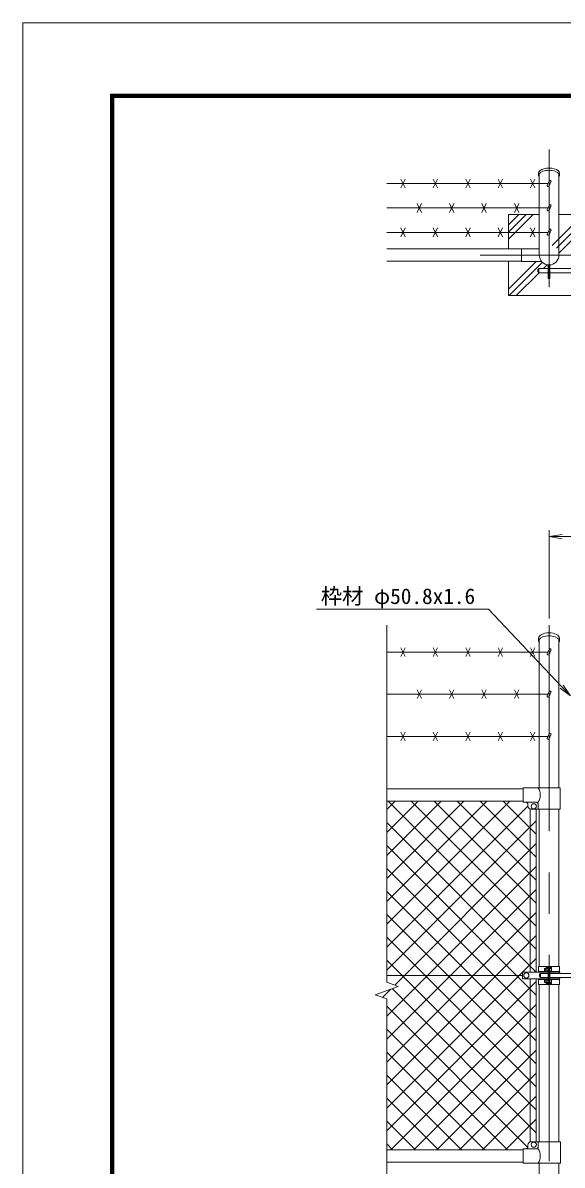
# Model space of a CAD drawing. Units: millimetres, scale not verified. Extents: x -4200 to 4200, y -2970 to 2970.
# Drawn here: x -4200 to -2539, y -548 to 2970 of the extents above; entities that cross this region are included whole.
import ezdxf
from ezdxf.enums import TextEntityAlignment as Align

# ---------------------------------------------------------------- set-up
doc = ezdxf.new("R2010")
doc.units = ezdxf.units.MM
doc.header["$LTSCALE"] = 20
doc.linetypes.add('USER1', pattern=[50.8, 31.75, -6.35, 6.35, -6.35])
for name, color, linetype, lineweight in [('0-0_D-STR-TXT', 7, 'Continuous', 9), ('0-1_D-TTL', 7, 'Continuous', 9), ('0-3_D-STR4', 7, 'Continuous', 9), ('0-4_D-BMK', 2, 'USER1', 13), ('0-5_D-STR1', 1, 'Continuous', 18), ('0-7_D-DCR-HCH', 7, 'Continuous', 9), ('0-8_D-STR3', 3, 'Continuous', 13), ('0-9_D-STR-DIM', 7, 'Continuous', 9), ('0-A_0', 7, 'Continuous', 9), ('0-B_D-STR2', 7, 'Continuous', 9)]:
    doc.layers.add(name, color=color, linetype=linetype, lineweight=lineweight)
doc.styles.add('ＭＳ ゴシック', font='')
doc.styles.get('ＭＳ ゴシック').set_extended_font_data('MS Gothic')

# ---------------------------------------------------------------- blocks, each defined once
blk = doc.blocks.new('_Open')
at = {"layer": '0-A_0'}
blk.add_line((-20, 3.33), (0, 0), dxfattribs=at)
blk.add_lwpolyline([(-20, -3.33), (0, 0), (-20, 0)], dxfattribs=at)
blk = doc.blocks.new('MLeader10')
at = {"layer": '0-0_D-STR-TXT'}
blk.add_line((-2535.88, 930.78), (-2513.21, 897.16), dxfattribs=at)
for points in [[(-2540.72, 926.19), (-2766.16, 1164.11), (-3288.23, 1164.11), (-3295.43, 1164.11)], [(-2545.56, 921.61), (-2513.21, 897.16), (-2540.72, 926.19)]]:
    blk.add_lwpolyline(points, dxfattribs=at)

msp = doc.modelspace()

# ---------------------------------------------------------------- linework, layer by layer
at = {"layer": '0-1_D-TTL', "color": 2, "lineweight": 18}
msp.add_lwpolyline([(-4200, 2970), (4200, 2970), (4200, -2970), (-4200, -2970)], close=True, dxfattribs=at)
at = {"layer": '0-1_D-TTL'}
for points in [[(-3930, 2750), (3930, 2750), (3930, -2750), (-3930, -2750)], [(-3927.5, 2747.5), (3927.5, 2747.5), (3927.5, -2747.5), (-3927.5, -2747.5)], [(-3925, 2745), (3925, 2745), (3925, -2745), (-3925, -2745)], [(-3922.5, 2742.5), (3922.5, 2742.5), (3922.5, -2742.5), (-3922.5, -2742.5)], [(-3920, 2740), (3920, 2740), (3920, -2740), (-3920, -2740)]]:
    msp.add_lwpolyline(points, close=True, dxfattribs=at)
at = {"layer": '0-3_D-STR4'}
for p, q in [((-2704.32, 2379.85), (-2704.32, 2273.85)), ((-2609.57, 2379.85), (-2704.32, 2379.85))]:
    msp.add_line(p, q, dxfattribs=at)
for points in [[(-2454.32, 2274.55), (-2454.32, 2379.85), (-2549.07, 2379.85)], [(-2704.32, 2235.85), (-2704.32, 2129.85), (-2454.32, 2129.85), (-2454.32, 2200.65)]]:
    msp.add_lwpolyline(points, dxfattribs=at)
at = {"layer": '0-4_D-BMK'}
for p, q in [((-2579.32, 2579.8), (-2579.32, 2155.53)), ((-2367.19, 2254.85), (-2791.45, 2254.85)), ((-2579.32, 1115.52), (-2579.32, -868.63))]:
    msp.add_line(p, q, dxfattribs=at)
at = {"layer": '0-5_D-STR1'}
for p, q in [((-2611.42, 2499.85), (-2611.42, 2506.78)), ((-2609.57, 2505.22), (-2609.57, 2254.85)), ((-2549.07, 2505.22), (-2549.07, 2254.85)), ((-2547.22, 2499.85), (-2547.22, 2506.78)), ((-2664.32, 2273.85), (-3079.32, 2273.85)), ((-2664.32, 2235.85), (-3079.32, 2235.85)), ((-2611.42, 1075.37), (-2611.42, 1066.35)), ((-2609.57, 1071.72), (-2609.57, 614.37)), ((-2549.07, 1071.72), (-2549.07, 614.37)), ((-2547.22, 1075.37), (-2547.22, 1066.35)), ((-2659.32, 611.37), (-3079.32, 611.37)), ((-2659.32, 573.37), (-3079.32, 573.37)), ((-2609.57, 548.37), (-2609.57, 63.87)), ((-2549.07, 548.37), (-2549.07, 63.87)), ((-2609.57, 48.87), (-2609.57, 46.87)), ((-2549.07, 48.87), (-2549.07, 46.87)), ((-2609.57, 25.87), (-2609.57, 23.87)), ((-2609.57, 8.87), (-2609.57, -475.63)), ((-2549.07, 25.87), (-2549.07, 23.87)), ((-2549.07, 8.87), (-2549.07, -475.63)), ((-2659.32, -500.63), (-3079.32, -500.63)), ((-2659.32, -538.63), (-3079.32, -538.63)), ((-2609.57, -541.63), (-2609.57, -838.63)), ((-2549.07, -541.63), (-2549.07, -838.63))]:
    msp.add_line(p, q, dxfattribs=at)
msp.add_arc((-2579.32, 2254.85), 30.25, 180, 0, dxfattribs=at)
for centre, major_axis, start_param, end_param in [((-2579.32, 2499.85), (32.1, 0), 5.9420265, 9.7659367), ((-2579.32, 2506.78), (32.1, 0), 6.2831853, 9.424778), ((-2579.32, 1075.37), (-32.1, 0), 3.1415927, 6.2831853), ((-2579.32, 1066.35), (-32.1, 0), 2.8004339, 6.6243441)]:
    msp.add_ellipse(centre, major_axis=major_axis, ratio=0.5, start_param=start_param, end_param=end_param, dxfattribs=at)
at = {"layer": '0-7_D-DCR-HCH'}
for p, q in [((-2704.32, 2303.63), (-2628.1, 2379.85)), ((-2704.32, 2325.73), (-2650.2, 2379.85)), ((-2704.32, 2347.83), (-2672.3, 2379.85)), ((-2569.65, 2284.68), (-2474.47, 2379.85)), ((-2556.2, 2276.03), (-2454.32, 2377.91)), ((-2548.68, 2261.46), (-2454.32, 2355.81)), ((-2704.32, 2150), (-2619.17, 2235.15)), ((-2702.37, 2129.85), (-2599.72, 2232.51)), ((-2596.9, 2213.23), (-2584.99, 2225.14)), ((-2680.28, 2129.85), (-2609.9, 2200.23))]:
    msp.add_line(p, q, dxfattribs=at)
at = {"layer": '0-8_D-STR3'}
for p, q in [((-3079.32, 2474.85), (-2582.63, 2474.85)), ((-3022.61, 2461.44), (-3036.03, 2488.27)), ((-3022.61, 2488.27), (-3036.03, 2461.44)), ((-2922.61, 2461.44), (-2936.03, 2488.27)), ((-2922.61, 2488.27), (-2936.03, 2461.44)), ((-2822.61, 2461.44), (-2836.03, 2488.27)), ((-2822.61, 2488.27), (-2836.03, 2461.44)), ((-2722.61, 2461.44), (-2736.03, 2488.27)), ((-2722.61, 2488.27), (-2736.03, 2461.44)), ((-2622.61, 2461.44), (-2636.03, 2488.27)), ((-2622.61, 2488.27), (-2636.03, 2461.44)), ((-2578.89, 2482.88), (-2584.84, 2470.12)), ((-2573.45, 2480.35), (-2579.4, 2467.59)), ((-3079.32, 2399.85), (-2582.63, 2399.85)), ((-2972.61, 2386.44), (-2986.03, 2413.27)), ((-2972.61, 2413.27), (-2986.03, 2386.44)), ((-2872.61, 2386.44), (-2886.03, 2413.27)), ((-2872.61, 2413.27), (-2886.03, 2386.44)), ((-2772.61, 2386.44), (-2786.03, 2413.27)), ((-2772.61, 2413.27), (-2786.03, 2386.44)), ((-2672.61, 2386.44), (-2686.03, 2413.27)), ((-2672.61, 2413.27), (-2686.03, 2386.44)), ((-2578.89, 2407.88), (-2584.84, 2395.12)), ((-2573.45, 2405.35), (-2579.4, 2392.59)), ((-3079.32, 2324.85), (-2582.63, 2324.85)), ((-3022.61, 2311.44), (-3036.03, 2338.27)), ((-3022.61, 2338.27), (-3036.03, 2311.44)), ((-2922.61, 2311.44), (-2936.03, 2338.27)), ((-2922.61, 2338.27), (-2936.03, 2311.44)), ((-2822.61, 2311.44), (-2836.03, 2338.27)), ((-2822.61, 2338.27), (-2836.03, 2311.44)), ((-2722.61, 2311.44), (-2736.03, 2338.27)), ((-2722.61, 2338.27), (-2736.03, 2311.44)), ((-2622.61, 2311.44), (-2636.03, 2338.27)), ((-2622.61, 2338.27), (-2636.03, 2311.44)), ((-2578.89, 2332.88), (-2584.84, 2320.12)), ((-2573.45, 2330.35), (-2579.4, 2317.59)), ((-2664.32, 2235.15), (-2602.28, 2235.15)), ((-2581.62, 2224.69), (-2581.62, 2182.3)), ((-2579.32, 2224.6), (-2579.32, 2182.3)), ((-2577.02, 2224.69), (-2577.02, 2182.3)), ((-2613.67, 2210.23), (-2613.67, 2203.23)), ((-2610.67, 2213.23), (-2581.62, 2213.23)), ((-2610.67, 2213.23), (-2610.67, 2200.23)), ((-2610.67, 2200.23), (-2581.62, 2200.23)), ((-2577.02, 2182.3), (-2581.62, 2182.3)), ((-2577, 2213.65), (-2448.72, 2213.65)), ((-2577, 2200.65), (-2448.72, 2200.65)), ((-3079.32, 1032.37), (-2582.63, 1032.37)), ((-3022.61, 1045.78), (-3036.03, 1018.95)), ((-3022.61, 1018.95), (-3036.03, 1045.78)), ((-2922.61, 1045.78), (-2936.03, 1018.95)), ((-2922.61, 1018.95), (-2936.03, 1045.78)), ((-2822.61, 1045.78), (-2836.03, 1018.95)), ((-2822.61, 1018.95), (-2836.03, 1045.78)), ((-2722.61, 1045.78), (-2736.03, 1018.95)), ((-2722.61, 1018.95), (-2736.03, 1045.78)), ((-2622.61, 1045.78), (-2636.03, 1018.95)), ((-2622.61, 1018.95), (-2636.03, 1045.78)), ((-2578.89, 1040.4), (-2584.84, 1027.64)), ((-2573.45, 1037.86), (-2579.4, 1025.1)), ((-2972.61, 915.78), (-2986.03, 888.95)), ((-2972.61, 888.95), (-2986.03, 915.78)), ((-2872.61, 915.78), (-2886.03, 888.95)), ((-2872.61, 888.95), (-2886.03, 915.78)), ((-2772.61, 915.78), (-2786.03, 888.95)), ((-2772.61, 888.95), (-2786.03, 915.78)), ((-2672.61, 915.78), (-2686.03, 888.95)), ((-2672.61, 888.95), (-2686.03, 915.78)), ((-3079.32, 902.37), (-2582.63, 902.37)), ((-2578.89, 910.4), (-2584.84, 897.64)), ((-2573.45, 907.86), (-2579.4, 895.1)), ((-3022.61, 785.78), (-3036.03, 758.95)), ((-3022.61, 758.95), (-3036.03, 785.78)), ((-2922.61, 785.78), (-2936.03, 758.95)), ((-2922.61, 758.95), (-2936.03, 785.78)), ((-2822.61, 785.78), (-2836.03, 758.95)), ((-2822.61, 758.95), (-2836.03, 785.78)), ((-2722.61, 785.78), (-2736.03, 758.95)), ((-2722.61, 758.95), (-2736.03, 785.78)), ((-2622.61, 785.78), (-2636.03, 758.95)), ((-2622.61, 758.95), (-2636.03, 785.78)), ((-2578.89, 780.4), (-2584.84, 767.64)), ((-2573.45, 777.86), (-2579.4, 765.1)), ((-3079.32, 772.37), (-2582.63, 772.37)), ((-2544.62, 614.37), (-2659.32, 614.37)), ((-2659.32, 570.37), (-2659.32, 614.37)), ((-2544.62, 548.37), (-2544.62, 614.37)), ((-2619.72, 570.37), (-2659.32, 570.37)), ((-2644.32, 558.37), (-2644.32, 563.37)), ((-2612.72, 548.37), (-2612.72, 563.37)), ((-2637.82, 549), (-2637.82, 46.87)), ((-2544.62, 548.37), (-2634.32, 548.37)), ((-2618.82, 548.37), (-2618.82, 46.87)), ((-2661.32, 36.37), (-3079.32, 36.37)), ((-2661.32, 25.87), (-2661.32, 46.87)), ((-2661.32, 46.87), (-2588.43, 46.87)), ((-2611.87, 63.87), (-2546.77, 63.87)), ((-2611.87, 63.87), (-2611.87, 48.87)), ((-2611.87, 48.87), (-2588.72, 48.87)), ((-2608.67, 39.87), (-2608.67, 32.87)), ((-2608.67, 39.87), (-2608.67, 32.87)), ((-2605.67, 42.87), (-2581.62, 42.87)), ((-2605.67, 42.87), (-2605.67, 29.87)), ((-2593.02, 57.19), (-2592.34, 57.87)), ((-2593.02, 57.19), (-2593.02, 50.54)), ((-2588.72, 57.19), (-2593.02, 57.19)), ((-2593.02, 50.54), (-2592.34, 49.87)), ((-2588.72, 50.54), (-2593.02, 50.54)), ((-2588.72, 57.87), (-2592.34, 57.87)), ((-2592.34, 57.87), (-2592.34, 49.87)), ((-2588.72, 49.87), (-2592.34, 49.87)), ((-2588.72, 59.69), (-2588.72, 48.09)), ((-2583.22, 61.37), (-2588.12, 61.37)), ((-2583.22, 57.87), (-2588.12, 57.87)), ((-2583.22, 49.87), (-2588.12, 49.87)), ((-2583.22, 46.37), (-2588.12, 46.37)), ((-2581.62, 62.37), (-2583.22, 62.37)), ((-2583.22, 62.37), (-2583.22, 45.37)), ((-2581.62, 45.37), (-2583.22, 45.37)), ((-2581.62, 63.87), (-2581.62, 8.87)), ((-2579.32, 63.87), (-2579.32, 8.87)), ((-2577.02, 63.87), (-2577.02, 8.87)), ((-2577.02, 62.77), (-2577.02, 44.97)), ((-2577.02, 61.37), (-2572.12, 61.37)), ((-2577.02, 57.87), (-2572.12, 57.87)), ((-2577.02, 49.87), (-2572.12, 49.87)), ((-2577.02, 46.37), (-2572.12, 46.37)), ((-2577.02, 42.87), (-2448.67, 42.87)), ((-2571.81, 46.87), (-2546.52, 46.87)), ((-2571.52, 59.69), (-2571.52, 48.09)), ((-2571.52, 48.87), (-2546.77, 48.87)), ((-2546.77, 63.87), (-2546.77, 48.87)), ((-2546.52, 42.87), (-2546.52, 46.87)), ((-2661.32, 25.87), (-2588.43, 25.87)), ((-2637.82, 25.87), (-2637.82, -476.27)), ((-2618.82, 25.87), (-2618.82, -475.63)), ((-2611.87, 23.87), (-2588.72, 23.87)), ((-2611.87, 8.87), (-2611.87, 23.87)), ((-2611.87, 8.87), (-2546.77, 8.87)), ((-2605.67, 29.87), (-2581.62, 29.87)), ((-2593.02, 22.19), (-2592.34, 22.87)), ((-2588.72, 22.19), (-2593.02, 22.19)), ((-2593.02, 15.54), (-2593.02, 22.19)), ((-2588.72, 15.54), (-2593.02, 15.54)), ((-2593.02, 15.54), (-2592.34, 14.87)), ((-2592.34, 14.87), (-2592.34, 22.87)), ((-2588.72, 22.87), (-2592.34, 22.87)), ((-2588.72, 14.87), (-2592.34, 14.87)), ((-2588.72, 13.05), (-2588.72, 24.65)), ((-2583.22, 26.37), (-2588.12, 26.37)), ((-2583.22, 22.87), (-2588.12, 22.87)), ((-2583.22, 14.87), (-2588.12, 14.87)), ((-2583.22, 11.37), (-2588.12, 11.37)), ((-2583.22, 10.37), (-2583.22, 27.37)), ((-2581.62, 27.37), (-2583.22, 27.37)), ((-2581.62, 10.37), (-2583.22, 10.37)), ((-2577.02, 29.87), (-2448.67, 29.87)), ((-2577.02, 26.37), (-2572.12, 26.37)), ((-2577.02, 22.87), (-2572.12, 22.87)), ((-2577.02, 14.87), (-2572.12, 14.87)), ((-2577.02, 11.37), (-2572.12, 11.37)), ((-2571.81, 25.87), (-2546.52, 25.87)), ((-2571.62, 23.87), (-2546.77, 23.87)), ((-2571.52, 24.69), (-2571.52, 13.09)), ((-2546.77, 8.87), (-2546.77, 23.87)), ((-2546.52, 25.87), (-2546.52, 29.87)), ((-2644.32, -485.63), (-2644.32, -490.63)), ((-2543.62, -475.63), (-2634.32, -475.63)), ((-2612.72, -475.63), (-2612.72, -490.63)), ((-2543.62, -475.63), (-2543.62, -541.63)), ((-2619.72, -497.63), (-2659.32, -497.63)), ((-2659.32, -497.63), (-2659.32, -541.63)), ((-2543.62, -541.63), (-2659.32, -541.63))]:
    msp.add_line(p, q, dxfattribs=at)
msp.add_lwpolyline([(-2664.32, 2235.15), (-2664.32, 2274.55), (-2609.57, 2274.55)], dxfattribs=at)
for centre in [(-2626.32, 557.37), (-2649.32, 36.37), (-2626.32, -484.63)]:
    msp.add_circle(centre, 8, dxfattribs=at)
for centre, radius, start, end in [((-2582.12, 2468.85), 3, 154.99707, 334.99524), ((-2576.17, 2481.62), 3, 334.99524, 154.99707), ((-2582.12, 2393.85), 3, 154.99707, 334.99524), ((-2576.17, 2406.62), 3, 334.99524, 154.99707), ((-2576.17, 2331.62), 3, 334.99524, 154.99707), ((-2582.12, 2318.85), 3, 154.99707, 334.99524), ((-2610.67, 2210.23), 3, 90, 180), ((-2610.67, 2203.23), 3, 180, 270), ((-2582.12, 1026.37), 3, 154.99707, 334.99524), ((-2576.17, 1039.13), 3, 334.99524, 154.99707), ((-2582.12, 896.37), 3, 154.99707, 334.99524), ((-2576.17, 909.13), 3, 334.99524, 154.99707), ((-2576.17, 779.13), 3, 334.99524, 154.99707), ((-2582.12, 766.37), 3, 154.99707, 334.99524), ((-2646.94, 592.37), 40.68, 327.25964, 32.74036), ((-2651.32, 563.37), 7, 0, 90), ((-2619.72, 563.37), 7, 0, 90), ((-2634.32, 558.37), 10, 180, 270), ((-2605.67, 39.87), 3, 90, 180), ((-2585.87, 59.62), 2.85, 142.09851, 217.90149), ((-2575.09, 53.87), 13.63, 162.93847, 197.06153), ((-2585.87, 48.12), 2.85, 142.14171, 217.85829), ((-2585.16, 53.87), 13.63, 342.93847, 17.06153), ((-2574.37, 59.62), 2.85, 322.09851, 37.90149), ((-2574.37, 48.12), 2.85, 322.14171, 37.85829), ((-2605.67, 32.87), 3, 180, 270), ((-2585.87, 24.62), 2.85, 142.14171, 217.85829), ((-2575.09, 18.87), 13.63, 162.93847, 197.06153), ((-2585.87, 13.12), 2.85, 142.09851, 217.90149), ((-2585.16, 18.87), 13.63, 342.93847, 17.06153), ((-2574.37, 24.62), 2.85, 322.09851, 37.90149), ((-2574.37, 13.12), 2.85, 322.14171, 37.85829), ((-2651.32, -490.63), 7, 270, 0), ((-2634.32, -485.63), 10, 90, 180), ((-2619.72, -490.63), 7, 270, 0), ((-2646.94, -519.63), 40.68, 327.25964, 32.74036)]:
    msp.add_arc(centre, radius, start, end, dxfattribs=at)
at = {"layer": '0-9_D-STR-DIM'}
for p, q in [((-2579.32, 1135.52), (-2579.32, 1408.03)), ((-2539.32, 1388.03), (-1584.32, 1388.03)), ((-3079.32, 1115.52), (-3079.32, 15.59)), ((-3114.56, -22.88), (-3044.08, 2.77)), ((-3044.08, 2.77), (-3079.32, 15.59)), ((-3079.32, -35.71), (-3114.56, -22.88)), ((-3079.32, -35.71), (-3079.32, -695.94))]:
    msp.add_line(p, q, dxfattribs=at)
at = {"layer": '0-B_D-STR2'}
for p, q in [((-3079.32, 193.91), (-2699.87, 573.37)), ((-3079.32, 264.62), (-2770.58, 573.37)), ((-3079.32, 335.34), (-2841.29, 573.37)), ((-3079.32, 406.05), (-2912, 573.37)), ((-3079.32, 476.76), (-2982.71, 573.37)), ((-3079.32, 547.47), (-3053.42, 573.37)), ((-2618.82, 117.64), (-3074.55, 573.37)), ((-2618.82, 188.35), (-3003.84, 573.37)), ((-2618.82, 259.06), (-2933.13, 573.37)), ((-2618.82, 329.77), (-2862.42, 573.37)), ((-2618.82, 400.48), (-2791.71, 573.37)), ((-2618.82, 471.19), (-2721, 573.37)), ((-3079.32, 123.2), (-2644.32, 558.2)), ((-3079.32, 52.49), (-2618.82, 512.99)), ((-2618.82, 46.93), (-3079.32, 507.43)), ((-2618.82, -23.79), (-3079.32, 436.71)), ((-3054.53, 6.57), (-2618.82, 442.28)), ((-3079.32, -88.93), (-2618.82, 371.57)), ((-2618.82, -94.5), (-3079.32, 366)), ((-3079.32, -159.64), (-2618.82, 300.86)), ((-2618.82, -165.21), (-3079.32, 295.29)), ((-3079.32, -230.35), (-2618.82, 230.15)), ((-2618.82, -235.92), (-3079.32, 224.58)), ((-2618.82, -306.63), (-3079.32, 153.87)), ((-3078.89, -300.63), (-2618.82, 159.44)), ((-3079.32, -371.77), (-2618.82, 88.73)), ((-2618.82, -377.34), (-3079.32, 83.16)), ((-3079.32, -442.48), (-2618.82, 18.02)), ((-3092.15, -31.04), (-3066.49, -5.39)), ((-2618.82, -448.05), (-3062.82, -4.05)), ((-2644.69, -492.89), (-3079.32, -58.26)), ((-3066.76, -500.63), (-2618.82, -52.69)), ((-2707.66, -500.63), (-3079.32, -128.97)), ((-2996.05, -500.63), (-2619.35, -123.93)), ((-2778.37, -500.63), (-3079.32, -199.68)), ((-2925.34, -500.63), (-2618.82, -194.11)), ((-2849.08, -500.63), (-3079.32, -270.39)), ((-2854.63, -500.63), (-2618.82, -264.82)), ((-2919.79, -500.63), (-3079.32, -341.1)), ((-2783.92, -500.63), (-2618.82, -335.54)), ((-2990.5, -500.63), (-3079.32, -411.81)), ((-2713.21, -500.63), (-2618.82, -406.25)), ((-3061.21, -500.63), (-3079.32, -482.52))]:
    msp.add_line(p, q, dxfattribs=at)

# ---------------------------------------------------------------- block references
at = {"layer": '0-0_D-STR-TXT'}
msp.add_blockref('MLeader10', (0, 0), dxfattribs=at)
at = {"layer": '0-9_D-STR-DIM', "xscale": 2, "yscale": 2, "rotation": 180}
msp.add_blockref('_Open', (-2579.32, 1388.03), dxfattribs=at)

# ---------------------------------------------------------------- texts
at = {"layer": '0-0_D-STR-TXT', "style": 'ＭＳ ゴシック'}
msp.add_text('枠材 φ50.8x1.6', height=48.09, dxfattribs=at).set_placement((-3282.29, 1165.88), align=Align.BOTTOM_LEFT)

doc.saveas('drawing.dxf')
